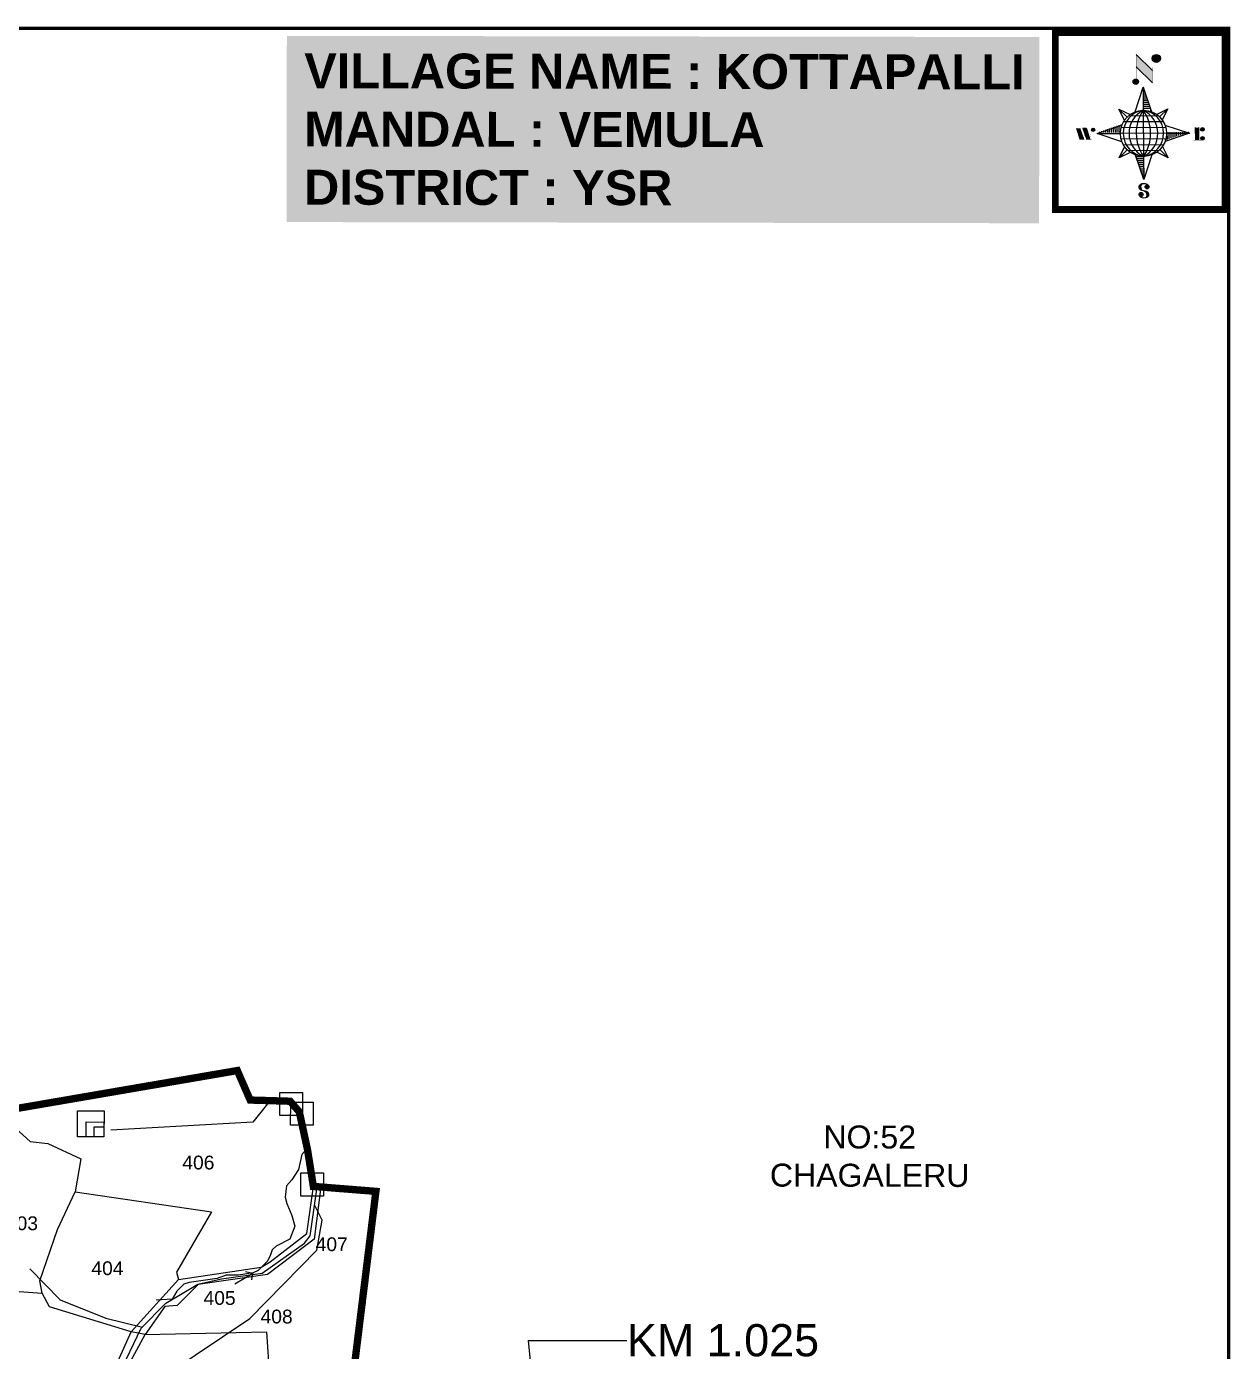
# Model space of a CAD drawing. Header units: inches. Extents: x 213671 to 217429, y 1587875 to 1592833.
# Drawn here: x 216118 to 217429, y 1591014 to 1592456 of the extents above; entities that cross this region are included whole.
import ezdxf
from ezdxf import colors
from ezdxf.entities.mleader import LeaderData, LeaderLine
from ezdxf.math import Vec2, Vec3

# ---------------------------------------------------------------- set-up
doc = ezdxf.new("R2010")
doc.units = ezdxf.units.IN
doc.header["$LTSCALE"] = 15
doc.header["$MEASUREMENT"] = 0
doc.linetypes.add('DASHED2', pattern=[0.375, 0.25, -0.125])
for name, color, linetype in [('AQUADUCT', 1, 'Continuous'), ('bord', 1, 'Continuous'), ('BOUNDRY STONES', 240, 'Continuous'), ('DIMENSION', 1, 'Continuous'), ('PLOTS', 7, 'Continuous'), ('PLOTS NO', 7, 'Continuous'), ('ROADS', 1, 'Continuous'), ('STREAMS', 4, 'Continuous'), ('TEXT', 1, 'Continuous'), ('text1', 7, 'Continuous'), ('text2', 7, 'Continuous'), ('VILLAGE BOUNDRY', 5, 'Continuous'), ('VILLAGE STONES', 240, 'Continuous'), ('wells', 7, 'Continuous')]:
    doc.layers.add(name, color=color, linetype=linetype)
doc.styles.get("Standard").update_dxf_attribs({"font": 'arial.ttf'})
pattern_1 = [(267.297113149, (-8720374.938, 50637915.138), (10.5367255337, -0.497431438), [])]
pattern_2 = [(357.297113149, (-8720374.938, 50637915.138), (0.497431438, 10.5367255337), [])]

# ---------------------------------------------------------------- blocks, each defined once
blk = doc.blocks.new('gfgfdgfdgdfg')
at = {"layer": 'PLOTS NO', "color": 0}
for points in [[(19741.3, 7371.2), (19732, 7370.5), (19732.1, 7359.5)], [(19732, 7370.5), (19753.7, 7348.9)]]:
    blk.add_lwpolyline(points, dxfattribs=at)
blk = doc.blocks.new('*X19')
at = {"color": 0, "linetype": 'Continuous'}
for p, q in [((6321.56, 239.21), (6322.58, 240.23)), ((6321.57, 239.39), (6322.52, 240.35)), ((6321.58, 239.58), (6322.47, 240.46)), ((6321.59, 239.95), (6322.35, 240.7)), ((6321.59, 239.76), (6322.41, 240.58)), ((6321.6, 240.13), (6322.29, 240.82)), ((6321.61, 240.32), (6322.32, 241.03)), ((6321.62, 240.5), (6322.34, 241.22)), ((6321.67, 239.14), (6322.64, 240.11)), ((6321.76, 239.05), (6322.69, 239.99)), ((6321.77, 240.83), (6322.36, 241.41)), ((6321.84, 238.96), (6322.78, 239.9)), ((6321.93, 238.86), (6322.87, 239.81)), ((6322.01, 238.77), (6322.96, 239.72)), ((6322.08, 241.31), (6322.37, 241.61)), ((6322.1, 238.68), (6323.05, 239.64)), ((6322.18, 238.59), (6323.14, 239.55)), ((6322.27, 238.5), (6323.23, 239.46)), ((6322.41, 238.46), (6323.32, 239.37)), ((6322.54, 238.41), (6323.44, 239.31)), ((6322.67, 238.37), (6323.56, 239.26)), ((6322.8, 238.32), (6323.68, 239.2)), ((6322.93, 238.28), (6323.8, 239.15)), ((6323.06, 238.23), (6323.92, 239.09)), ((6323.19, 238.18), (6324.04, 239.03)), ((6323.33, 238.15), (6324.16, 238.98)), ((6323.5, 238.14), (6324.28, 238.92)), ((6323.67, 238.13), (6324.39, 238.85)), ((6323.83, 238.12), (6324.56, 238.84)), ((6324.1, 238.21), (6324.73, 238.84)), ((6324.34, 238.27), (6324.9, 238.83)), ((6324.59, 238.34), (6325.07, 238.82)), ((6324.83, 238.41), (6325.24, 238.81)), ((6325.08, 238.48), (6325.41, 238.81)), ((6325.4, 238.63), (6325.57, 238.8))]:
    blk.add_line(p, q, dxfattribs=at)
blk = doc.blocks.new('*X18')
at = {"color": 0, "linetype": 'Continuous'}
for p, q in [((6324.43, 240.3), (6324.53, 240.41)), ((6324.56, 240.26), (6324.76, 240.46)), ((6324.7, 240.22), (6325, 240.52)), ((6324.83, 240.18), (6325.23, 240.57)), ((6324.97, 240.14), (6325.45, 240.62)), ((6325.1, 240.1), (6325.63, 240.62)), ((6325.23, 240.05), (6325.8, 240.62)), ((6325.34, 239.97), (6325.98, 240.62)), ((6325.44, 239.9), (6326.1, 240.56)), ((6325.54, 239.83), (6326.22, 240.51)), ((6325.65, 239.75), (6326.35, 240.46)), ((6325.75, 239.68), (6326.47, 240.4)), ((6325.85, 239.61), (6326.59, 240.35)), ((6325.95, 239.53), (6326.72, 240.3)), ((6326.04, 239.44), (6326.84, 240.24)), ((6326.12, 239.35), (6326.96, 240.19)), ((6326.21, 239.25), (6327.06, 240.1)), ((6326.29, 239.16), (6327.14, 240.01)), ((6326.38, 239.07), (6327.22, 239.91)), ((6326.46, 238.98), (6327.3, 239.81)), ((6326.55, 238.89), (6327.38, 239.72)), ((6326.63, 238.8), (6327.46, 239.62)), ((6326.72, 238.7), (6327.54, 239.52)), ((6326.79, 238.6), (6327.62, 239.43)), ((6326.79, 236.48), (6327.35, 237.04)), ((6326.84, 238.47), (6327.7, 239.33)), ((6326.88, 238.34), (6327.78, 239.23)), ((6326.92, 236.78), (6327.58, 237.45)), ((6326.93, 238.21), (6327.85, 239.13)), ((6326.98, 238.08), (6327.85, 238.95)), ((6327, 237.93), (6327.84, 238.77)), ((6327.01, 237.76), (6327.84, 238.59)), ((6327.02, 237.6), (6327.84, 238.41)), ((6327.03, 237.43), (6327.83, 238.23)), ((6327.04, 237.26), (6327.83, 238.05)), ((6327.05, 237.09), (6327.81, 237.85))]:
    blk.add_line(p, q, dxfattribs=at)
blk = doc.blocks.new('H')
at = {"layer": 'bord', "extrusion": (0.000427885, 0.004792, 0.999988)}
h = blk.add_hatch(dxfattribs=at)
h.set_pattern_fill('LINE', color=8, scale=84.387686, angle=-2.70289, style=0)
h.set_pattern_definition(pattern_2)
h.paths.add_polyline_path([(-492.5, 785.6, -0.090992), (-448, 775.2), (-486.5, 912)])
h = blk.add_hatch(dxfattribs=at)
h.set_pattern_fill('LINE', color=8, scale=84.387686, angle=-92.70289, style=0)
h.set_pattern_definition(pattern_1)
h.paths.add_polyline_path([(-624.9, 665.1, -0.090992), (-614.5, 709.6), (-751.3, 671.1)])
h = blk.add_hatch(dxfattribs=at)
h.set_pattern_fill('LINE', color=8, scale=84.387686, angle=-92.70289, style=0)
h.set_pattern_definition(pattern_1)
h.paths.add_polyline_path([(-245.6, 647.2), (-372, 653.2, -0.090992), (-382.4, 608.7)])
h = blk.add_hatch(dxfattribs=at)
h.set_pattern_fill('LINE', color=8, scale=84.387686, angle=-2.70289, style=0)
h.set_pattern_definition(pattern_2)
h.paths.add_polyline_path([(-504.4, 532.7, -0.090992), (-548.9, 543.1), (-510.4, 406.3)])
for p, q in [((-519.4, 1020.4, -1216.8), (-434.7, 927.3, -1216.4)), ((-516.2, 1087.1, -1217.1), (-431.5, 994, -1216.7)), ((-538.3, 773.7, -1215.6), (-487, 906.2, -1216.3)), ((-487, 906.2, -1216.3), (-493, 779.8, -1215.7)), ((-487, 906.2, -1216.3), (-448.5, 769.4, -1215.7)), ((-626.7, 793.8, -1215.7), (-566.8, 760.2, -1215.6)), ((-626.7, 793.8, -1215.7), (-584.1, 747, -1215.5)), ((-598.9, 731, -1215.4), (-626.7, 793.8, -1215.7)), ((-421.3, 753.3, -1215.6), (-358.5, 781.1, -1215.7)), ((-358.5, 781.1, -1215.7), (-405.3, 738.5, -1215.5)), ((-358.5, 781.1, -1215.7), (-392.1, 721.2, -1215.4)), ((-864.7, 700.9, -1215.1), (-846.9, 637.7, -1214.9)), ((-846.9, 700.1, -1215.1), (-829.1, 636.9, -1214.9)), ((-829.1, 699.2, -1215.2), (-811.3, 636, -1214.9)), ((-829.1, 699.2, -1215.2), (-811.3, 698.4, -1215.2)), ((-811.3, 698.4, -1215.2), (-793.5, 635.2, -1214.9)), ((-751.8, 665.3, -1215), (-615, 703.8, -1215.3)), ((-751.8, 665.3, -1215), (-625.4, 659.3, -1215)), ((-619.3, 614, -1214.8), (-751.8, 665.3, -1215)), ((-378.6, 692.6, -1215.3), (-246.1, 641.4, -1215.1)), ((-213.5, 669.3, -1215.3), (-216.7, 600.8, -1214.9)), ((-197.2, 599.9, -1214.9), (-193.9, 668.4, -1215.3)), ((-639.4, 525.6, -1214.4), (-605.8, 585.5, -1214.7)), ((-246.1, 641.4, -1215.1), (-382.9, 602.9, -1214.9)), ((-372.5, 647.4, -1215.1), (-246.1, 641.4, -1215.1)), ((-639.4, 525.6, -1214.4), (-592.6, 568.1, -1214.6)), ((-576.6, 553.3, -1214.6), (-639.4, 525.6, -1214.4)), ((-510.9, 400.5, -1213.9), (-549.4, 537.2, -1214.5)), ((-459.6, 533, -1214.5), (-510.9, 400.5, -1213.9)), ((-504.9, 526.9, -1214.5), (-510.9, 400.5, -1213.9)), ((-371.2, 512.9, -1214.5), (-431.1, 546.5, -1214.6)), ((-371.2, 512.9, -1214.5), (-413.8, 559.7, -1214.7)), ((-399, 575.7, -1214.7), (-371.2, 512.9, -1214.5))]:
    blk.add_line(p, q, dxfattribs=at)
at = {"layer": 'bord', "color": 8, "linetype": 'ByBlock', "extrusion": (0.000427885, 0.004792, 0.999988)}
for p, q in [((-410.8, 744.2, -1215.5), (-578.1, 752.1, -1215.5)), ((-493, 779.8, -1215.7), (-504.9, 526.9, -1214.5)), ((-372.5, 647.4, -1215.1), (-625.4, 659.3, -1215)), ((-375, 679.2, -1215.3), (-619.9, 690.7, -1215.2)), ((-386.5, 711.4, -1215.4), (-605.5, 721.7, -1215.4)), ((-378, 615.9, -1214.9), (-622.9, 627.5, -1214.9)), ((-392.4, 584.9, -1214.8), (-611.4, 595.3, -1214.7)), ((-419.8, 554.6, -1214.6), (-587.1, 562.5, -1214.6))]:
    blk.add_line(p, q, dxfattribs=at)
at = {"layer": 'bord', "extrusion": (0.000427885, 0.004792, 0.999988), "elevation": -1212.1}
for points, const_width in [([(-522, 959.6), (-515.7, 1092.9)], 1.61), ([(-434.2, 933.1), (-427.9, 1066.5)], 1.61), ([(-870.1, 707), (-846.4, 705.9)], 0.642), ([(-828.6, 642.7), (-821, 678)], 0.642), ([(-793, 641), (-781.6, 693.9)], 0.642), ([(-222.7, 675.6), (-173.8, 673.3)], 0.706), ([(-828.6, 642.7), (-855.2, 643.9)], 0.642), ([(-810.8, 641.8), (-784.1, 640.6)], 0.642), ([(-177.1, 604.8), (-226, 607.1)], 0.706), ([(-194.8, 644.8), (-185, 644.4)], 0.706)]:
    blk.add_lwpolyline(points, dxfattribs=dict(at, const_width=const_width))
for points, const_width in [([(-413.7, 1073.1, 1), (-397.6, 1057.7, 1)], 22.3), ([(-530.3, 949.5, 1), (-519.6, 939.3, 1)], 14.8), ([(-775.9, 696.6, 1), (-769.5, 690.4, 1)], 8.9), ([(-177.8, 666.9, 1), (-170.8, 660.1, 1)], 9.79), ([(-180.1, 618, 1), (-173.1, 611.2, 1)], 9.79), ([(-489.8, 361.7, 1), (-498.1, 369.1, 1)], 11.1), ([(-525.2, 321.6, 1), (-533.4, 328.9, 1)], 11.1)]:
    blk.add_lwpolyline(points, format="xyb", close=True, dxfattribs=dict(at, const_width=const_width))
for points in [[(-537, 317.4), (-530.7, 310.5), (-519.8, 306.8), (-504.9, 306.9), (-493.9, 310), (-486.3, 317.7), (-486.5, 325.8), (-490.6, 333.3), (-493.5, 336.2), (-502.8, 340.9), (-522.5, 347.3), (-530.4, 351.6), (-533.7, 354.6), (-537.4, 362.6), (-537, 373.4), (-530, 380.7), (-520, 384.1), (-503.5, 384.2), (-492.5, 379.9), (-487.1, 373.3)], [(-522.5, 347.6), (-526.2, 353.8), (-527.8, 360.6), (-527.9, 370.6), (-525.9, 375.5), (-521.3, 381.2), (-514.5, 384.4)], [(-504.9, 306.9), (-499, 312.4), (-497, 319.4), (-497.5, 326.5), (-501.2, 335.4), (-509.2, 343.2)]]:
    blk.add_lwpolyline(points, dxfattribs=at)
at = {"layer": 'bord', "extrusion": (0.000427885, 0.004792, 0.999988)}
for centre, radius in [((-405.6, 1065.4, -1212.1), 22.3), ((-525, 944.4, -1212.1), 14.8), ((-498.4, 659.1, -1212.1), 126.6), ((-772.7, 693.5, -1212.1), 8.9), ((-174.3, 663.5, -1212.1), 9.79), ((-176.6, 614.6, -1212.1), 9.79), ((-494, 365.4, -1212.1), 11.1), ((-529.3, 325.2, -1212.1), 11.1)]:
    blk.add_circle(centre, radius, dxfattribs=at)
at = {"layer": 'bord', "color": 8, "linetype": 'ByBlock', "extrusion": (0.000427885, 0.004792, 0.999988)}
for centre, radius, start, end in [((-481.5, 658.3, -1212.1), 127.7, 94.92536, 259.66906), ((-436.8, 656.2, -1212.1), 140.8, 113.28644, 241.30798), ((-315.9, 650.5, -1212.1), 222.3, 142.58916, 212.00526), ((-560.1, 662.1, -1212.1), 140.8, 293.28644, 61.30798), ((-681, 667.8, -1212.1), 222.3, 322.58916, 32.00526), ((-515.4, 659.9, -1212.1), 127.7, 274.92536, 79.66906)]:
    blk.add_arc(centre, radius, start, end, dxfattribs=at)
at = {"layer": 'bord', "extrusion": (0.000427885, 0.004792, 0.999988)}
for points in [[(-515.7, 1092.9, -1212.1), (-431, 999.8, -1212.1), (-518.9, 1026.2, -1212.1), (-434.2, 933.1, -1212.1)], [(-864.1, 706.7, -1212.1), (-846.4, 705.9, -1212.1), (-846.3, 643.5, -1212.1), (-828.6, 642.7, -1212.1)], [(-828.6, 705, -1212.1), (-810.8, 704.2, -1212.1), (-810.8, 641.8, -1212.1), (-793, 641, -1212.1)], [(-193.4, 674.2, -1212.1), (-196.6, 605.7, -1212.1), (-213, 675.1, -1212.1), (-216.2, 606.7, -1212.1)]]:
    blk.add_solid(points, dxfattribs=at)
at = {"layer": 'bord', "extrusion": (0.000427885, 0.004792, 0.999988), "xscale": 7.977342409717546, "yscale": 7.977342409717546, "zscale": 7.977342409717546, "rotation": 138.0840426661453}
for name, p in [('*X18', (38300.5, -31929.4, -1212.1)), ('*X19', (38314.4, -31950.9, -1212.1))]:
    blk.add_blockref(name, p, dxfattribs=at)

msp = doc.modelspace()

# ---------------------------------------------------------------- linework, layer by layer
at = {"layer": 'BOUNDRY STONES'}
for points in [[(216394.2, 1591295.6), (216418.8, 1591295.6), (216418.8, 1591270.5), (216394.1, 1591270.5)], [(216406, 1591285.1), (216430.6, 1591285), (216430.5, 1591259.9), (216405.9, 1591260)], [(216417, 1591207.9), (216441.6, 1591207.9), (216441.6, 1591182.8), (216417, 1591182.8)]]:
    msp.add_lwpolyline(points, close=True, dxfattribs=at)
at = {"layer": 'PLOTS'}
for points in [[(216098.7, 1591263.5), (216122.5, 1591242.2), (216141.5, 1591240), (216177.5, 1591223.2), (216171.3, 1591187.3), (216319.9, 1591165.8), (216281.6, 1591100.1), (216283.8, 1591092), (216373.9, 1591105.3), (216383.6, 1591111.1), (216423.7, 1591142.1), (216430.7, 1591193.3)], [(216063.4, 1591240.9), (216068, 1591197.8), (216091.1, 1591205.7), (216070, 1591081.9), (216135.4, 1591077.2)], [(216283.8, 1591092), (216232.3, 1591035), (216143.4, 1591062.3), (216135.4, 1591077.2), (216132.8, 1591090.7), (216152, 1591146.3), (216171.3, 1591187.3)], [(216438.9, 1591192.7), (216431.7, 1591135.7), (216380.6, 1591097.5), (216305.4, 1591086.6), (216282.5, 1591063.6), (216269.1, 1591062.6), (216247.6, 1591032), (216232.3, 1591035)], [(215888.5, 1590984.5), (215899.2, 1590977.1), (216083.1, 1590966.9), (216198.9, 1590960.5), (216232.3, 1591035)], [(216395.5, 1590857.7), (216273.2, 1590848.9), (216271.2, 1590851.7), (216145.5, 1590848.2), (216173.3, 1590887.2), (216202.9, 1590939.3), (216229.4, 1590998.8), (216247.6, 1591032)], [(216247.6, 1591032), (216379.5, 1591035), (216384, 1590969.9), (216474.8, 1590993.2)]]:
    msp.add_lwpolyline(points, dxfattribs=at)
at = {"layer": 'ROADS'}
for points in [[(216383.7, 1591286.7), (216364.9, 1591263.1), (216210.1, 1591254.5)], [(216194.5, 1590937.3), (216243.3, 1591038.9), (216270, 1591066.3), (216284.1, 1591074.7), (216304.9, 1591087), (216330.5, 1591092.6), (216375, 1591098.7), (216421, 1591131.5), (216427.3, 1591139.6), (216434.8, 1591193)], [(216194.5, 1590937.3), (216272.1, 1590989.5), (216361.7, 1591049.7), (216434.6, 1591123.8), (216440.2, 1591156.6), (216432, 1591173.1)], [(216122.1, 1591103.6), (216155.1, 1591069.7), (216204.6, 1591050), (216244.6, 1591040.2)]]:
    msp.add_lwpolyline(points, dxfattribs=at)
at = {"layer": 'STREAMS'}
msp.add_lwpolyline([(216424.2, 1591234.8), (216418.2, 1591228), (216414.4, 1591211.7), (216407.1, 1591200.6), (216401.4, 1591193.8), (216400, 1591181.6), (216401.9, 1591174.6), (216407.3, 1591161.8), (216410.5, 1591149.9), (216405.1, 1591136), (216390.1, 1591128.2), (216386, 1591124.4), (216384.1, 1591119), (216380.9, 1591111.9), (216370.5, 1591101.9), (216365.1, 1591099.2), (216349.1, 1591096.8), (216335.8, 1591096.8), (216326, 1591093), (216295.5, 1591088.6), (216289.8, 1591086.9), (216281.9, 1591079.4), (216276.8, 1591070.4), (216259.4, 1591069.4)], dxfattribs=at)
at = {"layer": 'text2', "color": 200, "const_width": 7.56, "elevation": 0.1}
msp.add_lwpolyline([(217423.3, 1592449.2), (217238.6, 1592449.2), (217238.6, 1592256.7), (217423.3, 1592256.7)], close=True, dxfattribs=at)
at = {"layer": 'VILLAGE BOUNDRY', "const_width": 3.74}
msp.add_lwpolyline([(213672.8, 1592453.9), (217427.4, 1592453.9), (217427.4, 1587877.2), (213672.8, 1587877.2)], close=True, dxfattribs=at)
at = {"layer": 'VILLAGE BOUNDRY', "linetype": 'DASHED2', "ltscale": 8, "const_width": 8}
msp.add_lwpolyline([(216087.2, 1591274.6), (216347.9, 1591319.4), (216361.9, 1591287.3), (216405.4, 1591286), (216415.4, 1591274.4), (216424.3, 1591233.5), (216430.7, 1591193.3), (216498.8, 1591187.9), (216474.8, 1590993.2)], dxfattribs=at)
at = {"layer": 'wells'}
for points in [[(216202.7, 1591247.1), (216173.9, 1591247.2), (216174, 1591275.5), (216202.8, 1591275.5)], [(216202.7, 1591247.1), (216173.9, 1591247.2), (216174, 1591275.5), (216202.8, 1591275.5)], [(216202.7, 1591247.1), (216183.3, 1591247.1), (216183.3, 1591263.5), (216202.7, 1591263.4)], [(216202.7, 1591247.1), (216191.9, 1591247.1), (216191.9, 1591258.1), (216202.7, 1591258)]]:
    msp.add_lwpolyline(points, close=True, dxfattribs=at)

# ---------------------------------------------------------------- block references
at = {"layer": 'AQUADUCT', "color": 1, "xscale": 0.1985536023187061, "yscale": 0.1985536023187061, "zscale": 0.1985536023187061, "rotation": 3.078330600073183}
msp.add_blockref('H', (217440.4, 1592215.3, 241.8), dxfattribs=at)
at = {"layer": 'text1', "xscale": 0.7487261496026493, "yscale": 0.7487261496026493, "zscale": 0.7487261496026493, "rotation": 254.9114004222185}
msp.add_blockref('gfgfdgfdgdfg', (214882.5, 1606799.4), dxfattribs=at)

# ---------------------------------------------------------------- texts
at = {"layer": 'DIMENSION', "insert": (217036.5, 1591259.6), "char_height": 25, "width": 543.3, "attachment_point": 2, "rotation": 359.9114}
msp.add_mtext('NO:52\\PCHAGALERU ', dxfattribs=at)
at = {"layer": 'PLOTS NO'}
for s, p in [('406', (216288, 1591211.8)), ('403', (216095.9, 1591145.7)), ('407', (216433.2, 1591122.9)), ('404', (216189, 1591096.8)), ('405', (216311.1, 1591064.4)), ('408', (216373.2, 1591044.2))]:
    msp.add_text(s, height=15, rotation=359.9114, dxfattribs=at).set_placement(p)
at = {"layer": 'TEXT', "insert": (216420.8, 1592426.6), "char_height": 38, "width": 781.376, "attachment_point": 1, "rotation": 359.9114, "bg_fill": 1, "box_fill_scale": 1.5, "bg_fill_color": 253, "bg_fill_transparency": 0}
msp.add_mtext('{\\fArial|b1|i0|c0|p34;\\C1;VILLAGE NAME :\\C5; KOTTAPALLI\\P\\C1;MANDAL : \\C5;VEMULA\\P\\C1;DISTRICT : \\C5;YSR}', dxfattribs=at)

# ---------------------------------------------------------------- leaders
at = {"layer": 'VILLAGE STONES', "color": 1}
ml = msp.add_multileader_mtext('Standard', dxfattribs=at)
ml.set_content('KM 1.025', color=1)
ml.set_leader_properties()
ml.build(insert=Vec2(0, 0))
ml.multileader.update_dxf_attribs({"dogleg_length": 0.36, "arrow_head_size": 40})
ctx = ml.context
ctx.base_point, ctx.char_height, ctx.arrow_head_size, ctx.landing_gap_size, ctx.plane_origin = Vec3(216772, 1591025.6), 35, 40, 0.09, Vec3(218148.1, 1591980.7)
notes = []
notes.append((ctx, [(0, (1, 1, 0), (216665, 1591025.6), (1, 0), 107, [(0, [(216674, 1590935.8)], 0, [])])]))
ctx.mtext.insert, ctx.mtext.flow_direction = Vec3(216772.1, 1591043.4), 5
for ctx, leaders in notes:
    for number, flags, end, landing, length, lines in leaders:
        leader = LeaderData()
        leader.index, (leader.has_last_leader_line, leader.has_dogleg_vector, leader.attachment_direction) = number, flags
        leader.last_leader_point, leader.dogleg_vector, leader.dogleg_length = Vec3(end), Vec3(landing), length
        for number, points, colour, breaks in lines:
            line = LeaderLine()
            line.index, line.vertices, line.color, line.breaks = number, Vec3.list(points), colors.encode_raw_color(colour), breaks
            leader.lines.append(line)
        ctx.leaders.append(leader)

doc.saveas('drawing.dxf')
